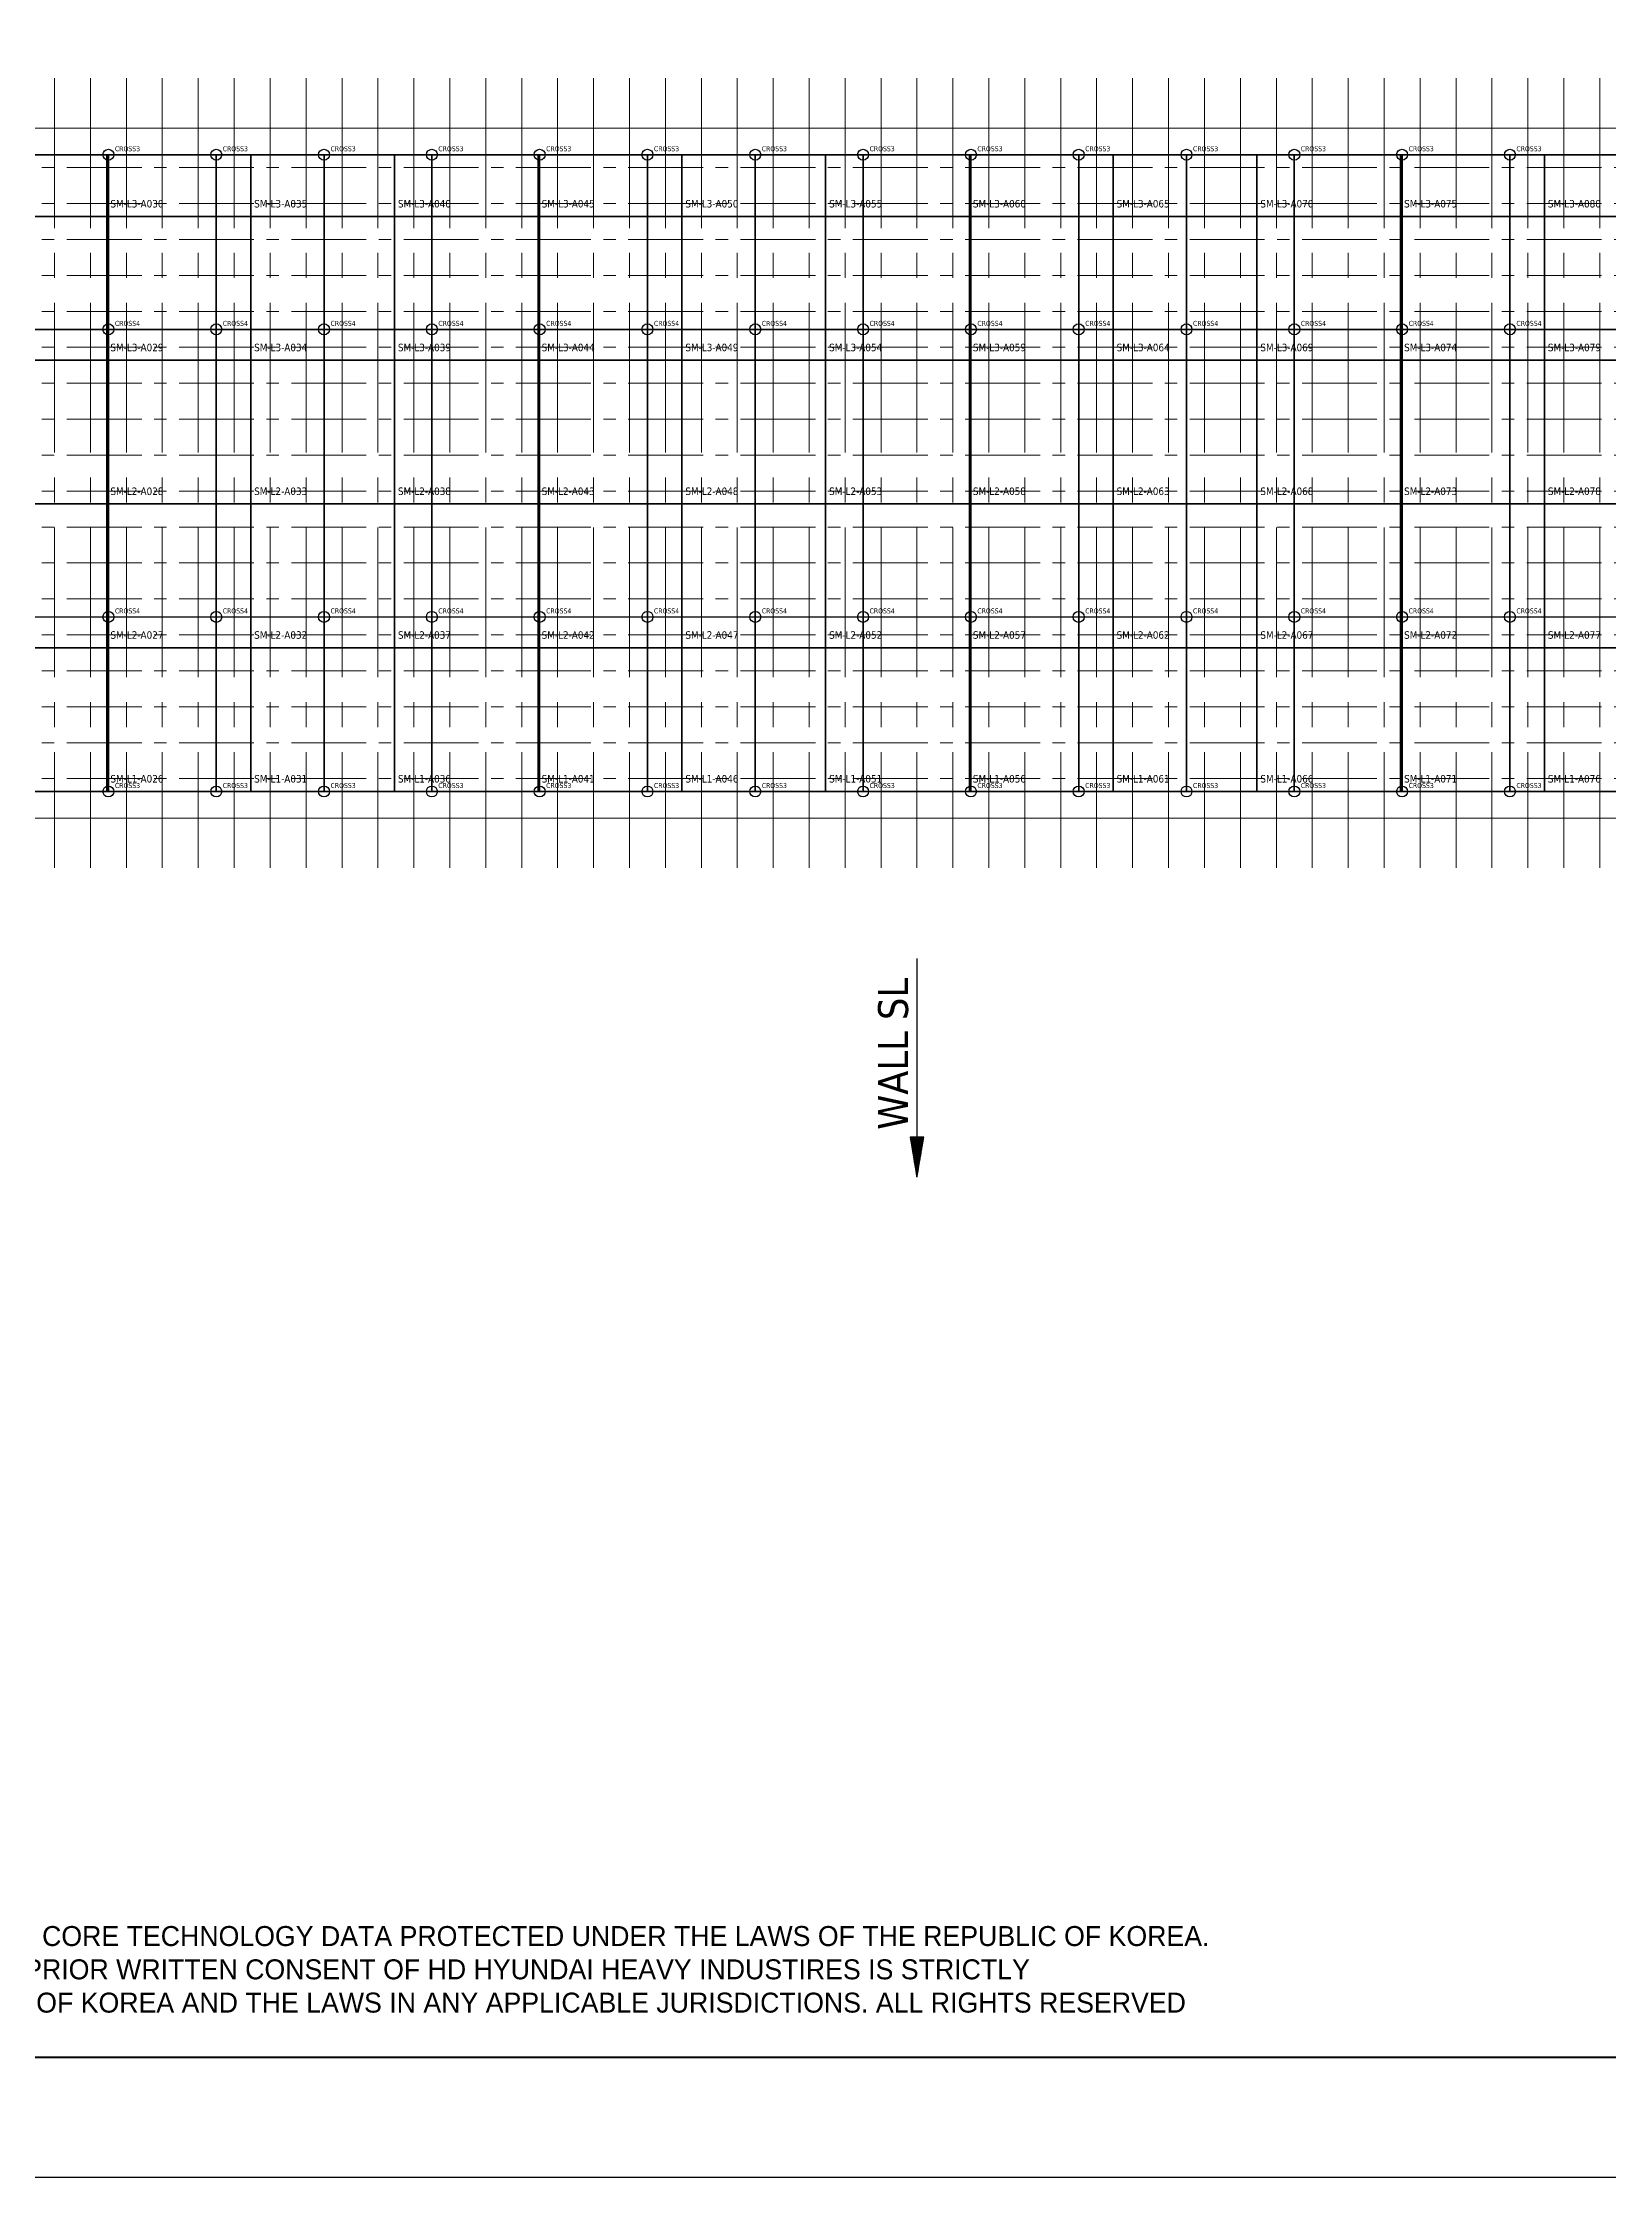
# Model space of a CAD drawing. Extents: x 0 to 50400, y 0 to 35640.
# Drawn here: x 16441 to 32126, y 0 to 21381 of the extents above; entities that cross this region are included whole.
import ezdxf
from ezdxf.enums import TextEntityAlignment as Align

# ---------------------------------------------------------------- set-up
doc = ezdxf.new("R2010")
doc.units = 0
doc.linetypes.add('CENTER2', pattern=[225, 150, -25, 25, -25])
for name, color, linetype, lineweight in [('ACS_AREA_L1', 4, 'Continuous', 25), ('ACS_AREA_L2', 2, 'Continuous', 25), ('ACS_AREA_L3', 6, 'Continuous', 25), ('ACS_CROSS3', 200, 'Continuous', 25), ('ACS_CROSS4', 206, 'Continuous', 25), ('ACS_LABEL', 7, 'Continuous', 25), ('ACS_LINE_H', 30, 'Continuous', 25), ('ACS_LINE_V', 30, 'Continuous', 25), ('KC-2B Membrane Sheet', 181, 'Continuous', 25), ('KC-2B Membrane Sheet UM', 181, 'Continuous', 25), ('KC-2B Steel Wall', 7, 'Continuous', 20), ('KC-2B Wall Name', 3, 'Continuous', 25)]:
    doc.layers.add(name, color=color, linetype=linetype, lineweight=lineweight)
doc.layers.add('MULTI-PLOT-AREA', color=2, linetype='Continuous', plot=False)
doc.layers.add('New Scale Title', color=7, linetype='Continuous')
doc.styles.add('Default', font='tahoma.ttf')

# ---------------------------------------------------------------- blocks, each defined once
blk = doc.blocks.new('MULTI-PLOT-AREA')
at = {"layer": 'MULTI-PLOT-AREA'}
blk.add_lwpolyline([(0, 0), (1, 0), (1, 1), (0, 1)], close=True, dxfattribs=at)

msp = doc.modelspace()

# ---------------------------------------------------------------- hatches: boundary and pattern name
at = {"layer": 'KC-2B Wall Name'}
h = msp.add_hatch(dxfattribs=at)
h.set_pattern_fill('SLOPELINE', color=256, scale=0.75, style=0, pattern_type=2)
h.set_pattern_definition([(45, (13995.05, 14138.4446), (-0.530330086, 0.530330086), [75, -0.075])])
h.paths.add_polyline_path([(25267, 10418), (25133, 10418), (25200, 10020)])

# ---------------------------------------------------------------- linework, layer by layer
at = {"layer": 'ACS_AREA_L1'}
for points in [[(15645, 13881), (17085, 13881), (17085, 15321), (15645, 15321)], [(17085, 13881), (18525, 13881), (18525, 15321), (17085, 15321)], [(18525, 13881), (19965, 13881), (19965, 15321), (18525, 15321)], [(19965, 13881), (21405, 13881), (21405, 15321), (19965, 15321)], [(21405, 13881), (22845, 13881), (22845, 15321), (21405, 15321)], [(22845, 13881), (24285, 13881), (24285, 15321), (22845, 15321)], [(24285, 13881), (25725, 13881), (25725, 15321), (24285, 15321)], [(25725, 13881), (27165, 13881), (27165, 15321), (25725, 15321)], [(27165, 13881), (28605, 13881), (28605, 15321), (27165, 15321)], [(28605, 13881), (30045, 13881), (30045, 15321), (28605, 15321)], [(30045, 13881), (31485, 13881), (31485, 15321), (30045, 15321)], [(31485, 13881), (32925, 13881), (32925, 15321), (31485, 15321)]]:
    msp.add_lwpolyline(points, close=True, dxfattribs=at)
at = {"layer": 'ACS_AREA_L2'}
for points in [[(15645, 16761), (17085, 16761), (17085, 18201), (15645, 18201)], [(17085, 16761), (18525, 16761), (18525, 18201), (17085, 18201)], [(18525, 16761), (19965, 16761), (19965, 18201), (18525, 18201)], [(19965, 16761), (21405, 16761), (21405, 18201), (19965, 18201)], [(21405, 16761), (22845, 16761), (22845, 18201), (21405, 18201)], [(22845, 16761), (24285, 16761), (24285, 18201), (22845, 18201)], [(24285, 16761), (25725, 16761), (25725, 18201), (24285, 18201)], [(25725, 16761), (27165, 16761), (27165, 18201), (25725, 18201)], [(27165, 16761), (28605, 16761), (28605, 18201), (27165, 18201)], [(28605, 16761), (30045, 16761), (30045, 18201), (28605, 18201)], [(30045, 16761), (31485, 16761), (31485, 18201), (30045, 18201)], [(31485, 16761), (32925, 16761), (32925, 18201), (31485, 18201)], [(15645, 15321), (17085, 15321), (17085, 16761), (15645, 16761)], [(17085, 15321), (18525, 15321), (18525, 16761), (17085, 16761)], [(18525, 15321), (19965, 15321), (19965, 16761), (18525, 16761)], [(19965, 15321), (21405, 15321), (21405, 16761), (19965, 16761)], [(21405, 15321), (22845, 15321), (22845, 16761), (21405, 16761)], [(22845, 15321), (24285, 15321), (24285, 16761), (22845, 16761)], [(24285, 15321), (25725, 15321), (25725, 16761), (24285, 16761)], [(25725, 15321), (27165, 15321), (27165, 16761), (25725, 16761)], [(27165, 15321), (28605, 15321), (28605, 16761), (27165, 16761)], [(28605, 15321), (30045, 15321), (30045, 16761), (28605, 16761)], [(30045, 15321), (31485, 15321), (31485, 16761), (30045, 16761)], [(31485, 15321), (32925, 15321), (32925, 16761), (31485, 16761)]]:
    msp.add_lwpolyline(points, close=True, dxfattribs=at)
at = {"layer": 'ACS_AREA_L3'}
for points in [[(15645, 19641), (17085, 19641), (17085, 20259), (15645, 20259)], [(17085, 19641), (18525, 19641), (18525, 20259), (17085, 20259)], [(18525, 19641), (19965, 19641), (19965, 20259), (18525, 20259)], [(19965, 19641), (21405, 19641), (21405, 20259), (19965, 20259)], [(21405, 19641), (22845, 19641), (22845, 20259), (21405, 20259)], [(22845, 19641), (24285, 19641), (24285, 20259), (22845, 20259)], [(24285, 19641), (25725, 19641), (25725, 20259), (24285, 20259)], [(25725, 19641), (27165, 19641), (27165, 20259), (25725, 20259)], [(27165, 19641), (28605, 19641), (28605, 20259), (27165, 20259)], [(28605, 19641), (30045, 19641), (30045, 20259), (28605, 20259)], [(30045, 19641), (31485, 19641), (31485, 20259), (30045, 20259)], [(31485, 19641), (32925, 19641), (32925, 20259), (31485, 20259)], [(15645, 18201), (17085, 18201), (17085, 19641), (15645, 19641)], [(17085, 18201), (18525, 18201), (18525, 19641), (17085, 19641)], [(18525, 18201), (19965, 18201), (19965, 19641), (18525, 19641)], [(19965, 18201), (21405, 18201), (21405, 19641), (19965, 19641)], [(21405, 18201), (22845, 18201), (22845, 19641), (21405, 19641)], [(22845, 18201), (24285, 18201), (24285, 19641), (22845, 19641)], [(24285, 18201), (25725, 18201), (25725, 19641), (24285, 19641)], [(25725, 18201), (27165, 18201), (27165, 19641), (25725, 19641)], [(27165, 18201), (28605, 18201), (28605, 19641), (27165, 19641)], [(28605, 18201), (30045, 18201), (30045, 19641), (28605, 19641)], [(30045, 18201), (31485, 18201), (31485, 19641), (30045, 19641)], [(31485, 18201), (32925, 18201), (32925, 19641), (31485, 19641)]]:
    msp.add_lwpolyline(points, close=True, dxfattribs=at)
at = {"layer": 'ACS_CROSS3'}
for centre in [(17100, 20259), (18180, 20259), (19260, 20259), (20340, 20259), (21420, 20259), (22500, 20259), (23580, 20259), (24660, 20259), (25740, 20259), (26820, 20259), (27900, 20259), (28980, 20259), (30060, 20259), (31140, 20259), (17100, 13881), (18180, 13881), (19260, 13881), (20340, 13881), (21420, 13881), (22500, 13881), (23580, 13881), (24660, 13881), (25740, 13881), (26820, 13881), (27900, 13881), (28980, 13881), (30060, 13881), (31140, 13881)]:
    msp.add_circle(centre, 55, dxfattribs=at)
at = {"layer": 'ACS_CROSS4'}
for centre in [(17100, 18510), (18180, 18510), (19260, 18510), (20340, 18510), (21420, 18510), (22500, 18510), (23580, 18510), (24660, 18510), (25740, 18510), (26820, 18510), (27900, 18510), (28980, 18510), (30060, 18510), (31140, 18510), (17100, 15630), (18180, 15630), (19260, 15630), (20340, 15630), (21420, 15630), (22500, 15630), (23580, 15630), (24660, 15630), (25740, 15630), (26820, 15630), (27900, 15630), (28980, 15630), (30060, 15630), (31140, 15630)]:
    msp.add_circle(centre, 55, dxfattribs=at)
at = {"layer": 'ACS_LINE_H'}
for p, q in [((15645, 20259), (17085, 20259)), ((17085, 20259), (18525, 20259)), ((18525, 20259), (19965, 20259)), ((19965, 20259), (21405, 20259)), ((21405, 20259), (22845, 20259)), ((22845, 20259), (24285, 20259)), ((24285, 20259), (25725, 20259)), ((25725, 20259), (27165, 20259)), ((27165, 20259), (28605, 20259)), ((28605, 20259), (30045, 20259)), ((30045, 20259), (31485, 20259)), ((31485, 20259), (32925, 20259)), ((15645, 18510), (17085, 18510)), ((17085, 18510), (18525, 18510)), ((18525, 18510), (19965, 18510)), ((19965, 18510), (21405, 18510)), ((21405, 18510), (22845, 18510)), ((22845, 18510), (24285, 18510)), ((24285, 18510), (25725, 18510)), ((25725, 18510), (27165, 18510)), ((27165, 18510), (28605, 18510)), ((28605, 18510), (30045, 18510)), ((30045, 18510), (31485, 18510)), ((31485, 18510), (32925, 18510)), ((15645, 15630), (17085, 15630)), ((17085, 15630), (18525, 15630)), ((18525, 15630), (19965, 15630)), ((19965, 15630), (21405, 15630)), ((21405, 15630), (22845, 15630)), ((22845, 15630), (24285, 15630)), ((24285, 15630), (25725, 15630)), ((25725, 15630), (27165, 15630)), ((27165, 15630), (28605, 15630)), ((28605, 15630), (30045, 15630)), ((30045, 15630), (31485, 15630)), ((31485, 15630), (32925, 15630)), ((15645, 13881), (17085, 13881)), ((17085, 13881), (18525, 13881)), ((18525, 13881), (19965, 13881)), ((19965, 13881), (21405, 13881)), ((21405, 13881), (22845, 13881)), ((22845, 13881), (24285, 13881)), ((24285, 13881), (25725, 13881)), ((25725, 13881), (27165, 13881)), ((27165, 13881), (28605, 13881)), ((28605, 13881), (30045, 13881)), ((30045, 13881), (31485, 13881)), ((31485, 13881), (32925, 13881))]:
    msp.add_line(p, q, dxfattribs=at)
at = {"layer": 'ACS_LINE_V'}
for p, q in [((17100, 19641), (17100, 20259)), ((18180, 19641), (18180, 20259)), ((19260, 19641), (19260, 20259)), ((20340, 19641), (20340, 20259)), ((21420, 19641), (21420, 20259)), ((22500, 19641), (22500, 20259)), ((23580, 19641), (23580, 20259)), ((24660, 19641), (24660, 20259)), ((25740, 19641), (25740, 20259)), ((26820, 19641), (26820, 20259)), ((27900, 19641), (27900, 20259)), ((28980, 19641), (28980, 20259)), ((30060, 19641), (30060, 20259)), ((31140, 19641), (31140, 20259)), ((17100, 18201), (17100, 19641)), ((18180, 18201), (18180, 19641)), ((19260, 18201), (19260, 19641)), ((20340, 18201), (20340, 19641)), ((21420, 18201), (21420, 19641)), ((22500, 18201), (22500, 19641)), ((23580, 18201), (23580, 19641)), ((24660, 18201), (24660, 19641)), ((25740, 18201), (25740, 19641)), ((26820, 18201), (26820, 19641)), ((27900, 18201), (27900, 19641)), ((28980, 18201), (28980, 19641)), ((30060, 18201), (30060, 19641)), ((31140, 18201), (31140, 19641)), ((17100, 16761), (17100, 18201)), ((18180, 16761), (18180, 18201)), ((19260, 16761), (19260, 18201)), ((20340, 16761), (20340, 18201)), ((21420, 16761), (21420, 18201)), ((22500, 16761), (22500, 18201)), ((23580, 16761), (23580, 18201)), ((24660, 16761), (24660, 18201)), ((25740, 16761), (25740, 18201)), ((26820, 16761), (26820, 18201)), ((27900, 16761), (27900, 18201)), ((28980, 16761), (28980, 18201)), ((30060, 16761), (30060, 18201)), ((31140, 16761), (31140, 18201)), ((17100, 15321), (17100, 16761)), ((18180, 15321), (18180, 16761)), ((19260, 15321), (19260, 16761)), ((20340, 15321), (20340, 16761)), ((21420, 15321), (21420, 16761)), ((22500, 15321), (22500, 16761)), ((23580, 15321), (23580, 16761)), ((24660, 15321), (24660, 16761)), ((25740, 15321), (25740, 16761)), ((26820, 15321), (26820, 16761)), ((27900, 15321), (27900, 16761)), ((28980, 15321), (28980, 16761)), ((30060, 15321), (30060, 16761)), ((31140, 15321), (31140, 16761)), ((17100, 13881), (17100, 15321)), ((18180, 13881), (18180, 15321)), ((19260, 13881), (19260, 15321)), ((20340, 13881), (20340, 15321)), ((21420, 13881), (21420, 15321)), ((22500, 13881), (22500, 15321)), ((23580, 13881), (23580, 15321)), ((24660, 13881), (24660, 15321)), ((25740, 13881), (25740, 15321)), ((26820, 13881), (26820, 15321)), ((27900, 13881), (27900, 15321)), ((28980, 13881), (28980, 15321)), ((30060, 13881), (30060, 15321)), ((31140, 13881), (31140, 15321))]:
    msp.add_line(p, q, dxfattribs=at)
at = {"layer": 'KC-2B Membrane Sheet'}
for points in [[(17100, 18510), (16020, 18510), (16020, 20259), (17100, 20259), (17100, 18510)], [(18180, 18510), (17100, 18510), (17100, 20259), (18180, 20259), (18180, 18510)], [(19260, 18510), (18180, 18510), (18180, 20259), (19260, 20259), (19260, 18510)], [(20340, 18510), (19260, 18510), (19260, 20259), (20340, 20259), (20340, 18510)], [(21420, 18510), (20340, 18510), (20340, 20259), (21420, 20259), (21420, 18510)], [(22500, 18510), (21420, 18510), (21420, 20259), (22500, 20259), (22500, 18510)], [(23580, 18510), (22500, 18510), (22500, 20259), (23580, 20259), (23580, 18510)], [(24660, 18510), (23580, 18510), (23580, 20259), (24660, 20259), (24660, 18510)], [(25740, 18510), (24660, 18510), (24660, 20259), (25740, 20259), (25740, 18510)], [(26820, 18510), (25740, 18510), (25740, 20259), (26820, 20259), (26820, 18510)], [(27900, 18510), (26820, 18510), (26820, 20259), (27900, 20259), (27900, 18510)], [(28980, 18510), (27900, 18510), (27900, 20259), (28980, 20259), (28980, 18510)], [(30060, 18510), (28980, 18510), (28980, 20259), (30060, 20259), (30060, 18510)], [(31140, 18510), (30060, 18510), (30060, 20259), (31140, 20259), (31140, 18510)], [(32220, 18510), (31140, 18510), (31140, 20259), (32220, 20259), (32220, 18510)], [(16020, 15630), (17100, 15630), (17100, 13881), (16020, 13881), (16020, 15630)], [(17100, 15630), (18180, 15630), (18180, 13881), (17100, 13881), (17100, 15630)], [(18180, 15630), (19260, 15630), (19260, 13881), (18180, 13881), (18180, 15630)], [(19260, 15630), (20340, 15630), (20340, 13881), (19260, 13881), (19260, 15630)], [(20340, 15630), (21420, 15630), (21420, 13881), (20340, 13881), (20340, 15630)], [(21420, 15630), (22500, 15630), (22500, 13881), (21420, 13881), (21420, 15630)], [(22500, 15630), (23580, 15630), (23580, 13881), (22500, 13881), (22500, 15630)], [(23580, 15630), (24660, 15630), (24660, 13881), (23580, 13881), (23580, 15630)], [(24660, 15630), (25740, 15630), (25740, 13881), (24660, 13881), (24660, 15630)], [(25740, 15630), (26820, 15630), (26820, 13881), (25740, 13881), (25740, 15630)], [(26820, 15630), (27900, 15630), (27900, 13881), (26820, 13881), (26820, 15630)], [(27900, 15630), (28980, 15630), (28980, 13881), (27900, 13881), (27900, 15630)], [(28980, 15630), (30060, 15630), (30060, 13881), (28980, 13881), (28980, 15630)], [(30060, 15630), (31140, 15630), (31140, 13881), (30060, 13881), (30060, 15630)], [(31140, 15630), (32220, 15630), (32220, 13881), (31140, 13881), (31140, 15630)]]:
    msp.add_lwpolyline(points, dxfattribs=at)
at = {"layer": 'KC-2B Membrane Sheet UM', "linetype": 'Continuous'}
for p, q in [((17100, 15630), (17100, 18510)), ((17100, 18510), (17100, 15630)), ((18180, 15630), (18180, 18510)), ((18180, 18510), (18180, 15630)), ((19260, 15630), (19260, 18510)), ((19260, 18510), (19260, 15630)), ((20340, 15630), (20340, 18510)), ((20340, 18510), (20340, 15630)), ((21420, 15630), (21420, 18510)), ((21420, 18510), (21420, 15630)), ((22500, 15630), (22500, 18510)), ((22500, 18510), (22500, 15630)), ((23580, 15630), (23580, 18510)), ((23580, 18510), (23580, 15630)), ((24660, 15630), (24660, 18510)), ((24660, 18510), (24660, 15630)), ((25740, 15630), (25740, 18510)), ((25740, 18510), (25740, 15630)), ((26820, 15630), (26820, 18510)), ((26820, 18510), (26820, 15630)), ((27900, 15630), (27900, 18510)), ((27900, 18510), (27900, 15630)), ((28980, 15630), (28980, 18510)), ((28980, 18510), (28980, 15630)), ((30060, 15630), (30060, 18510)), ((30060, 18510), (30060, 15630)), ((31140, 15630), (31140, 18510)), ((31140, 18510), (31140, 15630))]:
    msp.add_line(p, q, dxfattribs=at)
at = {"layer": 'KC-2B Steel Wall', "linetype": 'CENTER2', "ltscale": 10}
for p, q in [((16560, 21025), (16560, 13115)), ((16920, 21025), (16920, 13115)), ((17280, 21025), (17280, 13115)), ((17640, 21025), (17640, 13115)), ((18000, 21025), (18000, 13115)), ((18360, 21025), (18360, 13115)), ((18720, 21025), (18720, 13115)), ((19080, 21025), (19080, 13115)), ((19440, 21025), (19440, 13115)), ((19800, 21025), (19800, 13115)), ((20160, 21025), (20160, 13115)), ((20520, 21025), (20520, 13115)), ((20880, 21025), (20880, 13115)), ((21240, 21025), (21240, 13115)), ((21600, 21025), (21600, 13115)), ((21960, 21025), (21960, 13115)), ((22320, 21025), (22320, 13115)), ((22680, 21025), (22680, 13115)), ((23040, 21025), (23040, 13115)), ((23400, 21025), (23400, 13115)), ((23760, 21025), (23760, 13115)), ((24120, 21025), (24120, 13115)), ((24480, 21025), (24480, 13115)), ((24840, 21025), (24840, 13115)), ((25200, 21025), (25200, 13115)), ((25560, 21025), (25560, 13115)), ((25920, 21025), (25920, 13115)), ((26280, 21025), (26280, 13115)), ((26640, 21025), (26640, 13115)), ((27000, 21025), (27000, 13115)), ((27360, 21025), (27360, 13115)), ((27720, 21025), (27720, 13115)), ((28080, 21025), (28080, 13115)), ((28440, 21025), (28440, 13115)), ((28800, 21025), (28800, 13115)), ((29160, 21025), (29160, 13115)), ((29520, 21025), (29520, 13115)), ((29880, 21025), (29880, 13115)), ((30240, 21025), (30240, 13115)), ((30600, 21025), (30600, 13115)), ((30960, 21025), (30960, 13115)), ((31320, 21025), (31320, 13115)), ((31680, 21025), (31680, 13115)), ((32040, 21025), (32040, 13115))]:
    msp.add_line(p, q, dxfattribs=at)
at = {"layer": 'KC-2B Steel Wall', "extrusion": (0, 0, -1)}
for p, q in [((9308, 20525), (41093, 20525)), ((41093, 13615), (9308, 13615))]:
    msp.add_line(p, q, dxfattribs=at)
at = {"layer": 'KC-2B Steel Wall', "linetype": 'CENTER2', "ltscale": 5}
for p, q in [((8808, 20130), (41593, 20130)), ((8808, 19770), (41593, 19770)), ((8808, 19410), (41593, 19410)), ((8808, 19050), (41593, 19050)), ((8808, 18690), (41593, 18690)), ((8808, 18330), (41593, 18330)), ((8808, 17970), (41593, 17970)), ((8808, 17610), (41593, 17610)), ((8808, 17250), (41593, 17250)), ((8808, 16890), (41593, 16890)), ((8808, 16530), (41593, 16530)), ((8808, 16170), (41593, 16170)), ((8808, 15810), (41593, 15810)), ((8808, 15450), (41593, 15450)), ((8808, 15090), (41593, 15090)), ((8808, 14730), (41593, 14730)), ((8808, 14370), (41593, 14370)), ((8808, 14010), (41593, 14010))]:
    msp.add_line(p, q, dxfattribs=at)
at = {"layer": 'KC-2B Wall Name'}
msp.add_line((25200, 12207), (25200, 10418), dxfattribs=at)
msp.add_lwpolyline([(25267, 10418), (25133, 10418), (25200, 10020)], close=True, dxfattribs=at)
at = {"layer": 'New Scale Title', "color": 7, "linetype": 'Continuous', "lineweight": 40}
msp.add_line((48600, 1200), (1800, 1200), dxfattribs=at)

# ---------------------------------------------------------------- block references
at = {"layer": 'New Scale Title', "lineweight": 5, "xscale": 50400, "yscale": 35640, "zscale": 1.2}
msp.add_blockref('MULTI-PLOT-AREA', (0, 0), dxfattribs=at)

# ---------------------------------------------------------------- texts
at = {"insert": (1665, 2850), "char_height": 200, "attachment_point": 1}
msp.add_mtext_dynamic_manual_height_columns('CAUTION:\\PTHIS DRAWING CONSTITUTES A TRADE SECRET OF HD HYUNDAI HEAVY INDUSTRIES AND CONTAINS NATIONAL CORE TECHNOLOGY DATA PROTECTED UNDER THE LAWS OF THE REPUBLIC OF KOREA.^JANY MODIFICATION, DISTRIBUTION, OR DISCLOSURE OF THIS DRAWING, IN WHOLE OF IN PART, WITHOUT THE PRIOR WRITTEN CONSENT OF HD HYUNDAI HEAVY INDUSTIRES IS STRICTLY^JPROHIBITED AND MAY RESULT IN PENALTIES, FINES, AND IMPRISONMENT, INDER THE LAWS OF THE REPUBLIC OF KOREA AND THE LAWS IN ANY APPLICABLE JURISDICTIONS. ALL RIGHTS RESERVED', width=552900.89, gutter_width=16936, heights=[-1233], dxfattribs=at)
at = {"layer": 'ACS_CROSS3', "style": 'Default'}
for p in [(17165, 20294), (18245, 20294), (19325, 20294), (20405, 20294), (21485, 20294), (22565, 20294), (23645, 20294), (24725, 20294), (25805, 20294), (26885, 20294), (27965, 20294), (29045, 20294), (30125, 20294), (31205, 20294), (17165, 13916), (18245, 13916), (19325, 13916), (20405, 13916), (21485, 13916), (22565, 13916), (23645, 13916), (24725, 13916), (25805, 13916), (26885, 13916), (27965, 13916), (29045, 13916), (30125, 13916), (31205, 13916)]:
    msp.add_text('CROSS3', height=50, dxfattribs=at).set_placement(p)
at = {"layer": 'ACS_CROSS4', "style": 'Default'}
for p in [(17165, 18545), (18245, 18545), (19325, 18545), (20405, 18545), (21485, 18545), (22565, 18545), (23645, 18545), (24725, 18545), (25805, 18545), (26885, 18545), (27965, 18545), (29045, 18545), (30125, 18545), (31205, 18545), (17165, 15665), (18245, 15665), (19325, 15665), (20405, 15665), (21485, 15665), (22565, 15665), (23645, 15665), (24725, 15665), (25805, 15665), (26885, 15665), (27965, 15665), (29045, 15665), (30125, 15665), (31205, 15665)]:
    msp.add_text('CROSS4', height=50, dxfattribs=at).set_placement(p)
at = {"layer": 'ACS_LABEL', "style": 'Default'}
for s, p in [('SM-L3-A030', (17120, 19731)), ('SM-L3-A035', (18560, 19731)), ('SM-L3-A040', (20000, 19731)), ('SM-L3-A045', (21440, 19731)), ('SM-L3-A050', (22880, 19731)), ('SM-L3-A055', (24320, 19731)), ('SM-L3-A060', (25760, 19731)), ('SM-L3-A065', (27200, 19731)), ('SM-L3-A070', (28640, 19731)), ('SM-L3-A075', (30080, 19731)), ('SM-L3-A080', (31520, 19731)), ('SM-L3-A029', (17120, 18291)), ('SM-L3-A034', (18560, 18291)), ('SM-L3-A039', (20000, 18291)), ('SM-L3-A044', (21440, 18291)), ('SM-L3-A049', (22880, 18291)), ('SM-L3-A054', (24320, 18291)), ('SM-L3-A059', (25760, 18291)), ('SM-L3-A064', (27200, 18291)), ('SM-L3-A069', (28640, 18291)), ('SM-L3-A074', (30080, 18291)), ('SM-L3-A079', (31520, 18291)), ('SM-L2-A028', (17120, 16851)), ('SM-L2-A033', (18560, 16851)), ('SM-L2-A038', (20000, 16851)), ('SM-L2-A043', (21440, 16851)), ('SM-L2-A048', (22880, 16851)), ('SM-L2-A053', (24320, 16851)), ('SM-L2-A058', (25760, 16851)), ('SM-L2-A063', (27200, 16851)), ('SM-L2-A068', (28640, 16851)), ('SM-L2-A073', (30080, 16851)), ('SM-L2-A078', (31520, 16851)), ('SM-L2-A027', (17120, 15411)), ('SM-L2-A032', (18560, 15411)), ('SM-L2-A037', (20000, 15411)), ('SM-L2-A042', (21440, 15411)), ('SM-L2-A047', (22880, 15411)), ('SM-L2-A052', (24320, 15411)), ('SM-L2-A057', (25760, 15411)), ('SM-L2-A062', (27200, 15411)), ('SM-L2-A067', (28640, 15411)), ('SM-L2-A072', (30080, 15411)), ('SM-L2-A077', (31520, 15411)), ('SM-L1-A026', (17120, 13971)), ('SM-L1-A031', (18560, 13971)), ('SM-L1-A036', (20000, 13971)), ('SM-L1-A041', (21440, 13971)), ('SM-L1-A046', (22880, 13971)), ('SM-L1-A051', (24320, 13971)), ('SM-L1-A056', (25760, 13971)), ('SM-L1-A061', (27200, 13971)), ('SM-L1-A066', (28640, 13971)), ('SM-L1-A071', (30080, 13971)), ('SM-L1-A076', (31520, 13971))]:
    msp.add_text(s, height=75, dxfattribs=at).set_placement(p)
at = {"layer": 'KC-2B Wall Name', "style": 'Default'}
msp.add_text('WALL SL', height=300, rotation=90, dxfattribs=at).set_placement((25200, 10493), align=Align.BOTTOM_LEFT)

doc.saveas('drawing.dxf')
